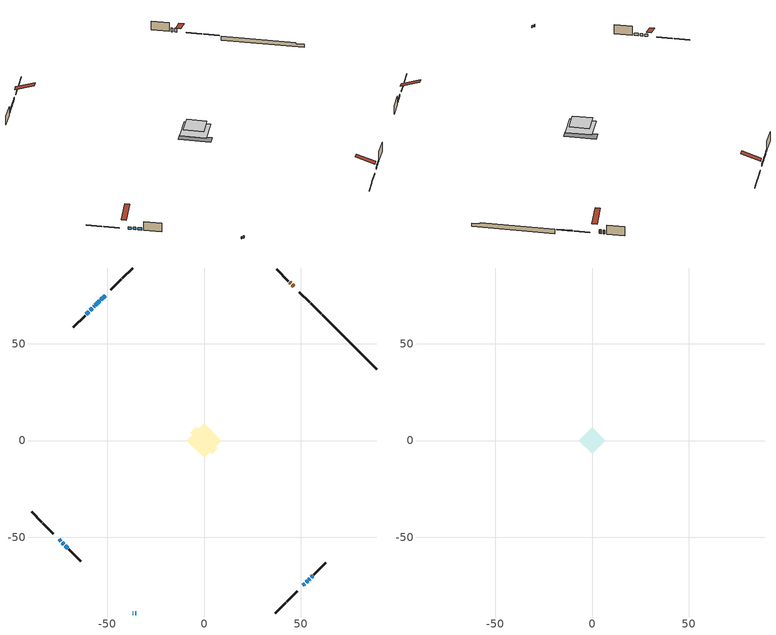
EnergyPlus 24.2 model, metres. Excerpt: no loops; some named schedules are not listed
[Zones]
conditioned space
 floor outside (Floor1 construction): -3.57,0 0,3.57 3.57,0 0,-3.57 z0.31
 floor adiabatic (AdiabaticFloorConstruction): -8.96,0 0,8.96 8.96,0 0,-8.96 z2.75
 floor foundation (Slab1 construction): -7,3.91 -3.91,7 7,-3.91 3.91,-7 z-1.98
 wall outside (RimJoist1 construction): 36.95,-89.2 42.2,-83.94 / -89.2,-36.95 -83.94,-42.2 / -36.95,89.2 -42.2,83.94 / 60.52,65.62 55.27,70.87 z0.31:0.61
 wall outside (RimJoist2 construction): 42.86,-83.29 48.11,-78.04 / -83.29,-42.86 -78.04,-48.11 / -42.86,83.29 -48.11,78.04 / 54.61,71.53 49.36,76.78 z0.31:0.61
 wall outside (AdiabaticWallConstruction 1): 46.3,79.85 45.59,80.56 / 44.93,81.21 44.35,81.8 z0.31:2.34
 wall outside (AdiabaticWallConstruction): -36.95,-89.2 -36.56,-89.2 / -51.17,74.97 -53.33,72.82 / -53.99,72.16 -56.14,70.01 / -74.97,-51.17 -74.02,-52.13 / -73.36,-52.78 -72.45,-53.7 / -71.79,-54.35 -70.54,-55.61 / -56.79,69.35 -57.04,69.1 / -35.63,-89.2 -35.07,-89.2 / 51.17,-74.97 52.09,-74.06 / 52.74,-73.4 53.55,-72.59 / 54.21,-71.94 54.72,-71.42 / 55.38,-70.77 56.14,-70.01 / -57.7,68.44 -58.82,67.33 / -59.47,66.67 -60.88,65.27 z0.31:1.53
 wall outside (Wall1 construction): 56.79,-69.35 62.88,-63.26 / -69.88,-56.26 -63.79,-62.35 / -61.53,64.61 -67.62,58.52 / 43.69,82.45 37.6,88.54 z0.31:5.19
 wall foundation (FoundationWall1 construction): 61.18,64.96,-1.98 61.18,64.96,0.31 86.4,39.75,0.31 86.4,39.75,-0.22 89.2,36.95,-0.22 89.2,36.95,-1.98
 window (WindowConstruction 11): -36.95,-89.2 -36.56,-89.2 z0.31:1.53
 window (WindowConstruction 6): -51.17,74.97 -53.33,72.82 z0.31:1.53
 window (WindowConstruction 7): -53.99,72.16 -56.14,70.01 z0.31:1.53
 window (WindowConstruction 8): -74.97,-51.17 -74.02,-52.13 z0.31:1.53
 window (WindowConstruction 9): -73.36,-52.78 -72.45,-53.7 z0.31:1.53
 window (WindowConstruction 10): -71.79,-54.36 -70.54,-55.61 z0.31:1.53
 window (WindowConstruction 13): -56.8,69.35 -57.04,69.1 z0.31:1.53
 window (WindowConstruction 12): -35.63,-89.2 -35.07,-89.2 z0.31:1.53
 window (WindowConstruction): 51.17,-74.97 52.09,-74.06 z0.31:1.53
 window (WindowConstruction 1): 52.75,-73.4 53.55,-72.59 z0.31:1.53
 window (WindowConstruction 2): 54.21,-71.94 54.72,-71.42 z0.31:1.53
 window (WindowConstruction 3): 55.38,-70.77 56.14,-70.01 z0.31:1.53
 window (WindowConstruction 4): -57.7,68.44 -58.82,67.33 z0.31:1.53
 window (WindowConstruction 5): -59.47,66.67 -60.88,65.27 z0.31:1.53
 door (Door): 46.3,79.85 45.59,80.55 z0.31:2.34
 door (Door 1): 44.93,81.21 44.35,81.79 z0.31:2.34
 ceiling adiabatic (AdiabaticFloorConstruction): 0,-8.96 8.96,0 0,8.96 -8.96,0 z2.75
attic - vented
 floor to conditioned space (Floor2 construction Reversed): -6.82,0 0,6.82 6.82,0 0,-6.82 z5.19
 roof outside (Roof1 construction): 50.52,-75.63,5.19 43.88,-68.99,8.32 42.12,-70.74,8.32 48.77,-77.38,5.19; -75.63,-50.52,5.19 -68.99,-43.88,8.32 -70.74,-42.12,8.32 -77.38,-48.77,5.19; -50.52,75.63,5.19 -43.88,68.99,8.32 -42.12,70.74,8.32 -48.77,77.38,5.19; 46.95,79.19,5.19 40.31,72.55,8.32 42.06,70.8,8.32 48.7,77.44,5.19
[Building]
Building 1: Terrain=Suburbs
[Site:Location]
Toronto City Centre_ON: Latitude {deg}=43.63; Longitude {deg}=-79.39; Time Zone {hr}=-5; Elevation {m}=77; Keep Site Location Information=Yes
[Site:GroundTemperature:Shallow]
5.01852, 3.26908, 3.12898, 3.95918, 7.29196, 10.6092, 13.4851, 15.3069, 15.4617, 13.9799, 11.1774, 7.9619
[Site:WaterMainsTemperature]
Calculation Method=Schedule; Temperature Schedule=mains temperature schedule
[Material] Roughness=Rough; Thermal Absorptance=0.9
Name | Thickness {m} | Conductivity {W/m-K} | Density {kg/m3} | Specific Heat {J/kg-K} | Solar Absorptance | Visible Absorptance
asphalt or fiberglass shingles | 0.00635 | 0.162714 | 1121.4 | 1465.45 | 0.4 | 0.4
ceiling loosefill ins | 0.169333 | 0.0480833 | 16.02 | 1046.75 | 0.7 | 0.7
ceiling stud and cavity | 0.1397 | 0.505323 | 65.682 | 1177.47 | 0.7 | 0.7
concrete 4.0 in. | 0.1016 | 1.803125 | 2242.8 | 837.4 | 0.7 | 0.7
concrete 8.0 in. | 0.2032 | 1.803125 | 2242.8 | 837.4 | 0.7 | 0.7
door material | 0.04445 | 0.053851 | 512.64 | 1214.23 | 0.7 | 0.7
door material 1 | 0.04445 | 0.188738 | 512.64 | 1214.23 | 0.7 | 0.7
exterior vertical ins | 0.00196271 | 0.029427 | 32.04 | 1214.23 | 0.7 | 0.7
floor covering | 0.0127 | 0.0433444 | 54.468 | 1339.84 | 0.6 | 0.6
floor rigid ins; rim joist rigid ins 1 | 0.103632 | 0.029427 | 32.04 | 1214.23 | 0.7 | 0.7
floor rigid ins 1; wall rigid ins 1 | 0.512978 | 0.029427 | 32.04 | 1214.23 | 0.7 | 0.7
floor stud and cavity | 0.1397 | 0.212021 | 92.3553 | 1139.71 | 0.7 | 0.7
floor stud and cavity 1 | 0.1397 | 1.75129 | 37.0049 | 1207.88 | 0.7 | 0.7
furniture material conditioned space 1 | 0.1524 | 0.115458 | 640.8 | 1214.23 | 0.6 | 0.6
gypsum board | 0.0127 | 0.160291 | 801 | 837.4 | 0.6 | 0.6
gypsum board 1 | 0.0127 | 0.160291 | 801 | 837.4 | 0.7 | 0.7
osb sheathing 0.5 in. | 0.0127 | 0.115458 | 512.64 | 1214.23 | 0.7 | 0.7
osb sheathing 0.75 in. | 0.01905 | 0.115458 | 512.64 | 1214.23 | 0.7 | 0.7
osb sheathing 2.0 in. | 0.0508 | 0.115458 | 512.64 | 1214.23 | 0.7 | 0.7
rim joist rigid ins; wall rigid ins | 0.051816 | 0.029427 | 32.04 | 1214.23 | 0.7 | 0.7
rim joist stud and cavity | 0.0508 | 0.0405436 | 125.044 | 1163.47 | 0.6 | 0.6
rim joist stud and cavity 1 | 0.0508 | 0.284013 | 125.044 | 1163.47 | 0.6 | 0.6
wall stud and cavity | 0.1397 | 0.104807 | 139.0536 | 1170.24 | 0.7 | 0.7
wall stud and cavity 1 | 0.0889 | 0.380278 | 52.3479 | 1209.89 | 0.7 | 0.7
wall stud and cavity 2 | 0.0889 | 0.391764 | 83.0341 | 1211.67 | 0.7 | 0.7
wood siding | 0.0254 | 0.102417 | 544.68 | 1172.36 | 0.4 | 0.4
wood siding 1; wood siding 2; wood siding 3 | 0.0254 | 0.102417 | 544.68 | 1172.36 | 0.7 | 0.7
[WindowMaterial:SimpleGlazingSystem]
Name | U-Factor {W/m2-K} | Solar Heat Gain Coefficient
WindowMaterial | 2.963916 | 0.63
WindowMaterial 1 | 2.9236 | 0.66
WindowMaterial 10 | 2.992306 | 0.59
WindowMaterial 11 | 3.02126 | 0.58
WindowMaterial 12 | 3.07861 | 0.49
WindowMaterial 2 | 2.95313 | 0.63
WindowMaterial 3 | 2.95767 | 0.64
WindowMaterial 4 | 2.90941 | 0.68
WindowMaterial 5 | 2.93155 | 0.66
WindowMaterial 6 | 2.88499 | 0.7
WindowMaterial 7 | 2.88329 | 0.7
WindowMaterial 8 | 2.91622 | 0.67
WindowMaterial 9 | 2.904297 | 0.68
[Construction]
AdiabaticFloorConstruction: floor stud and cavity 1, floor rigid ins 1, osb sheathing 0.75 in., floor covering
AdiabaticWallConstruction: wood siding 2, wall rigid ins 1, wall stud and cavity 1, gypsum board
AdiabaticWallConstruction 1: wood siding 3, wall rigid ins 1, wall stud and cavity 1, gypsum board
Door: door material
Door 1: door material 1
Floor1 construction: floor stud and cavity, floor rigid ins, osb sheathing 0.75 in., floor covering
Floor2 construction Reversed: gypsum board, ceiling stud and cavity, ceiling loosefill ins
FoundationWall1 construction: concrete 8.0 in., gypsum board 1
furniture construction conditioned space 1: furniture material conditioned space 1
PartitionWallConstruction: gypsum board, wall stud and cavity 2, gypsum board
RimJoist1 construction: wood siding 1, rim joist rigid ins, osb sheathing 2.0 in., rim joist stud and cavity
RimJoist2 construction: wood siding 1, rim joist rigid ins 1, osb sheathing 2.0 in., rim joist stud and cavity 1
Roof1 construction: asphalt or fiberglass shingles
Slab1 construction: concrete 4.0 in.
Wall1 construction: wood siding, wall rigid ins, osb sheathing 0.5 in., wall stud and cavity, gypsum board
WindowConstruction; WindowConstruction 9: WindowMaterial
WindowConstruction 1: WindowMaterial 1
WindowConstruction 10: WindowMaterial 9
WindowConstruction 11: WindowMaterial 10
WindowConstruction 12: WindowMaterial 11
WindowConstruction 13: WindowMaterial 12
WindowConstruction 2: WindowMaterial 2
WindowConstruction 3: WindowMaterial 3
WindowConstruction 4: WindowMaterial 4
WindowConstruction 5: WindowMaterial 5
WindowConstruction 6: WindowMaterial 6
WindowConstruction 7: WindowMaterial 7
WindowConstruction 8: WindowMaterial 8
[Zone] Multiplier=1; Part of Total Floor Area=Yes
Name | Volume {m3}
attic - vented | 47.2686
conditioned space | 594.8
[Space]
Name | Zone | Volume {m3}
attic - vented 1 | attic - vented | 47.2686
conditioned space 1 | conditioned space | 594.8
[ZoneInfiltration:EffectiveLeakageArea]
infil attic - vented 1: Zone or Space=attic - vented 1; Schedule=Always On Discrete; Effective Air Leakage Area {cm2}=3915.79; Stack Coefficient=0.000217723; Wind Coefficient=9.96948e-06
[ZoneMixing]
whole house fan mix: Zone or Space=attic - vented; Schedule=Always On Continuous; Design Flow Rate Calculation Method=Flow/Zone; Design Flow Rate {m3/s}=0; Source Zone or Space=conditioned space
[SurfaceProperty:ExposedFoundationPerimeter]
Slab1: Exposed Perimeter Calculation Method=TotalExposedPerimeter; Total Exposed Perimeter {m}=39.623
[InternalMass] Zone or ZoneList=conditioned space; Space or SpaceList=conditioned space 1
Name | Construction | Surface Area {m2}
furniture mass conditioned space 1 | furniture construction conditioned space 1 | 101.4
partition wall mass | PartitionWallConstruction | 253.5
[Lights]
interior lighting: Zone or ZoneList or Space or SpaceList=conditioned space 1; Schedule=interior lighting schedule; Design Level Calculation Method=LightingLevel; Lighting Level {W}=343.2; Return Air Fraction=0; Fraction Radiant=0.6; Fraction Visible=0.2; Fraction Replaceable=1
[People]
occupants: Zone or ZoneList or Space or SpaceList=conditioned space 1; Number of People Schedule=occupants schedule; Number of People Calculation Method=People; Number of People=3; Fraction Radiant=0.314171; Sensible Heat Fraction=0.56303; Activity Level Schedule=occupants activity schedule; Carbon Dioxide Generation Rate {m3/s-W}=0; Enable ASHRAE 55 Comfort Warnings=No; Mean Radiant Temperature Calculation Type=EnclosureAveraged
[ElectricEquipment] Zone or ZoneList or Space or SpaceList=conditioned space 1; Design Level Calculation Method=EquipmentLevel
Name | Schedule | Design Level {W} | Fraction Latent | Fraction Radiant | Fraction Lost
clothes dryer | clothes dryer schedule | 140.772 | 0.015 | 0.081 | 0.85
clothes washer | clothes washer schedule | 32.1985 | 0.03 | 0.162 | 0.7
cooking range | cooking range schedule | 215.147 | 0.08 | 0.432 | 0.2
dishwasher | dishwasher schedule | 66.8632 | 0.3 | 0.18 | 0.4
fridge | fridge schedule | 72.9452 | 0 | 0.6 | 0
mech vent bath fan 0 | mech vent bath fan 0 schedule | 50.2 | 0 | 0 | 1
mech vent bath fan 1 | mech vent bath fan 1 schedule | 50.2 | 0 | 0 | 1
mech vent bath fan 2 | mech vent bath fan 2 schedule | 50.2 | 0 | 0 | 1
mech vent bath fan 3 | mech vent bath fan 3 schedule | 50.2 | 0 | 0 | 1
mech vent house fan | mech vent house fan schedule | 0 | 0 | 0 | 1
mech vent house fan cfis | mech vent house fan cfis schedule | 0 | 0 | 0 | 0
mech vent range fan 0 | mech vent range fan 0 schedule | 57 | 0 | 0 | 1
misc plug loads | misc plug loads schedule | 494.7 | 0.045 | 0.513 | 0.1
whole house fan | Always On Discrete | 0 | 0 | 0 | 1
[OtherEquipment] Zone or ZoneList or Space or SpaceList=conditioned space 1; Design Level Calculation Method=EquipmentLevel
Name | Fuel Type | Schedule | Design Level {W} | Fraction Latent | Fraction Radiant | Fraction Lost
clothes dryer 1 | Electricity | clothes dryer schedule | 0 | 0.015 | 0.081 | 0.85
cooking range 1 | Electricity | cooking range schedule | 0 | 0.08 | 0.432 | 0.2
general water use latent | None | general water use schedule | 62.594 | 1 | 0 | 0
general water use sensible | None | general water use schedule | -61.6891 | 0 | 0.6 | 0
mech vent house fan latent load | None | Always On Discrete | 0 | 1 | 0 | 0
mech vent house fan sensible load | None | Always On Discrete | 0 | 0 | 0 | 0
water heater energy adjustment1 | NaturalGas | Always On Discrete | 0.01 | 0 | 0 | 1
[ZoneInfiltration:DesignFlowRate] Zone or ZoneList or Space or SpaceList=conditioned space 1; Schedule=Always On Discrete; Design Flow Rate Calculation Method=Flow/Zone; Design Flow Rate {m3/s}=0
infil flow; natural vent flow; whole house fan flow
[AvailabilityManager:Scheduled]
furnace airloop Availability Manager: Schedule=Always On Discrete
[Foundation:Kiva]
Foundation Kiva 1: Initial Indoor Air Temperature {C}=18; Wall Height Above Grade {m}=0.309982; Wall Depth Below Slab {m}=0.2032; Custom Block Material Name 1=exterior vertical ins; Custom Block Depth 1 {m}=2.28999; Custom Block X Position 1 {m}=0.2159; Custom Block Z Position 1 {m}=0
[Foundation:Kiva:Settings]
Soil Conductivity {W/m-K}=0.849921; Soil Density {kg/m3}=1842.3; Soil Specific Heat {J/kg-K}=418.7; Ground Solar Absorptivity=0.9; Ground Thermal Absorptivity=0.9; Ground Surface Roughness {m}=0.03; Far-Field Width {m}=40; Deep-Ground Boundary Condition=ZeroFlux; Deep-Ground Depth {m}=40; Minimum Cell Dimension {m}=0.2; Maximum Cell Growth Coefficient=3; Simulation Timestep=Timestep
[Exterior:Lights]
exterior lighting: Schedule=exterior lighting schedule; Design Level {W}=75.6
[EnergyManagementSystem:GlobalVariable]
furnace_airloop_Fan_RTF
infil_program_Qfan
infil_program_Qinf
natural_vent_program_Qnv
natural_vent_program_Qwhf
[EnergyManagementSystem:Sensor]
Name | Output:Variable or Output:Meter Index Key | Output:Variable or Output:Meter
airflow_gain | infil flow | Infiltration Sensible Heat Gain Energy
airflow_gain_1 | natural vent flow | Infiltration Sensible Heat Gain Energy
airflow_gain_2 | whole house fan flow | Infiltration Sensible Heat Gain Energy
airflow_loss | infil flow | Infiltration Sensible Heat Loss Energy
airflow_loss_1 | natural vent flow | Infiltration Sensible Heat Loss Energy
airflow_loss_2 | whole house fan flow | Infiltration Sensible Heat Loss Energy
clg_load_cond |  | Cooling:EnergyTransfer:Zone:CONDITIONED SPACE
clg_sp_s; clg_sp_s_1 | cooling setpoint | Schedule Value
clothes_dryer_exhaust_0_sch_s | clothes dryer exhaust 0 schedule | Schedule Value
cool_season | cooling season schedule | Schedule Value
htg_load_cond |  | Heating:EnergyTransfer:Zone:CONDITIONED SPACE
htg_sp_s; htg_sp_s_1 | heating setpoint | Schedule Value
ig_ee_conv | clothes dryer | Electric Equipment Convective Heating Energy
ig_ee_conv_2 | cooking range | Electric Equipment Convective Heating Energy
ig_ee_conv_4 | fridge | Electric Equipment Convective Heating Energy
ig_ee_conv_5 | misc plug loads | Electric Equipment Convective Heating Energy
ig_ee_conv_6 | whole house fan | Electric Equipment Convective Heating Energy
ig_ee_rad | clothes dryer | Electric Equipment Radiant Heating Energy
ig_ee_rad_2 | cooking range | Electric Equipment Radiant Heating Energy
ig_ee_rad_4 | fridge | Electric Equipment Radiant Heating Energy
ig_ee_rad_5 | misc plug loads | Electric Equipment Radiant Heating Energy
ig_ee_rad_6 | whole house fan | Electric Equipment Radiant Heating Energy
ig_lgt_conv | interior lighting | Lights Convective Heating Energy
ig_lgt_rad | interior lighting | Lights Radiant Heating Energy
ig_lgt_vis | interior lighting | Lights Visible Radiation Heating Energy
ig_oe_conv | clothes dryer 1 | Other Equipment Convective Heating Energy
ig_oe_conv_1 | cooking range 1 | Other Equipment Convective Heating Energy
ig_oe_conv_2 | general water use latent | Other Equipment Convective Heating Energy
ig_oe_conv_3 | general water use sensible | Other Equipment Convective Heating Energy
ig_oe_conv_4 | water heater energy adjustment1 | Other Equipment Convective Heating Energy
ig_oe_rad | clothes dryer 1 | Other Equipment Radiant Heating Energy
ig_oe_rad_1 | cooking range 1 | Other Equipment Radiant Heating Energy
ig_oe_rad_2 | general water use latent | Other Equipment Radiant Heating Energy
ig_oe_rad_3 | general water use sensible | Other Equipment Radiant Heating Energy
ig_oe_rad_4 | water heater energy adjustment1 | Other Equipment Radiant Heating Energy
ig_ppl_conv | occupants | People Convective Heating Energy
ig_ppl_rad | occupants | People Radiant Heating Energy
im_conv | furniture mass conditioned space 1 | Surface Inside Face Convection Heat Gain Energy
im_conv_1 | partition wall mass | Surface Inside Face Convection Heat Gain Energy
im_ig | furniture mass conditioned space 1 | Surface Inside Face Internal Gains Radiation Heat Gain Energy
im_ig_1 | partition wall mass | Surface Inside Face Internal Gains Radiation Heat Gain Energy
im_lgt | furniture mass conditioned space 1 | Surface Inside Face Lights Radiation Heat Gain Energy
im_lgt_1 | partition wall mass | Surface Inside Face Lights Radiation Heat Gain Energy
im_sol | furniture mass conditioned space 1 | Surface Inside Face Solar Radiation Heat Gain Energy
im_sol_1 | partition wall mass | Surface Inside Face Solar Radiation Heat Gain Energy
im_surf | furniture mass conditioned space 1 | Surface Inside Face Net Surface Thermal Radiation Heat Gain Energy
im_surf_1 | partition wall mass | Surface Inside Face Net Surface Thermal Radiation Heat Gain Energy
mech_vent_bath_fan_0_sch_s | mech vent bath fan 0 schedule | Schedule Value
mech_vent_bath_fan_1_sch_s | mech vent bath fan 1 schedule | Schedule Value
mech_vent_bath_fan_2_sch_s | mech vent bath fan 2 schedule | Schedule Value
mech_vent_bath_fan_3_sch_s | mech vent bath fan 3 schedule | Schedule Value
mech_vent_range_fan_0_sch_s | mech vent range fan 0 schedule | Schedule Value
mv_conv | mech vent bath fan 0 | Electric Equipment Convective Heating Energy
mv_conv_1 | mech vent bath fan 1 | Electric Equipment Convective Heating Energy
mv_conv_2 | mech vent bath fan 2 | Electric Equipment Convective Heating Energy
mv_conv_3 | mech vent bath fan 3 | Electric Equipment Convective Heating Energy
mv_conv_4 | mech vent house fan | Electric Equipment Convective Heating Energy
mv_conv_5 | mech vent house fan cfis | Electric Equipment Convective Heating Energy
mv_conv_6 | mech vent range fan 0 | Electric Equipment Convective Heating Energy
mv_conv_7 | mech vent house fan latent load | Other Equipment Convective Heating Energy
mv_conv_8 | mech vent house fan sensible load | Other Equipment Convective Heating Energy
mv_rad | mech vent bath fan 0 | Electric Equipment Radiant Heating Energy
mv_rad_1 | mech vent bath fan 1 | Electric Equipment Radiant Heating Energy
mv_rad_2 | mech vent bath fan 2 | Electric Equipment Radiant Heating Energy
mv_rad_3 | mech vent bath fan 3 | Electric Equipment Radiant Heating Energy
mv_rad_4 | mech vent house fan | Electric Equipment Radiant Heating Energy
mv_rad_5 | mech vent house fan cfis | Electric Equipment Radiant Heating Energy
mv_rad_6 | mech vent range fan 0 | Electric Equipment Radiant Heating Energy
mv_rad_7 | mech vent house fan latent load | Other Equipment Radiant Heating Energy
mv_rad_8 | mech vent house fan sensible load | Other Equipment Radiant Heating Energy
natural_vent_s | natural vent schedule | Schedule Value
out_pb_s |  | Site Outdoor Air Barometric Pressure
out_wt_s |  | Site Outdoor Air Humidity Ratio
site_vw_s |  | Site Wind Speed
ss_back_out | Window1 | Surface Window Shortwave from Zone Back Out Window Heat Transfer Rate
ss_back_out_1 | Window11 | Surface Window Shortwave from Zone Back Out Window Heat Transfer Rate
ss_back_out_10 | Window6 | Surface Window Shortwave from Zone Back Out Window Heat Transfer Rate
ss_back_out_11 | Window7 | Surface Window Shortwave from Zone Back Out Window Heat Transfer Rate
ss_back_out_12 | Window8 | Surface Window Shortwave from Zone Back Out Window Heat Transfer Rate
ss_back_out_13 | Window9 | Surface Window Shortwave from Zone Back Out Window Heat Transfer Rate
ss_back_out_2 | Window12 | Surface Window Shortwave from Zone Back Out Window Heat Transfer Rate
ss_back_out_3 | Window13 | Surface Window Shortwave from Zone Back Out Window Heat Transfer Rate
ss_back_out_4 | Window14 | Surface Window Shortwave from Zone Back Out Window Heat Transfer Rate
ss_back_out_5 | Window16 | Surface Window Shortwave from Zone Back Out Window Heat Transfer Rate
ss_back_out_6 | Window17 | Surface Window Shortwave from Zone Back Out Window Heat Transfer Rate
ss_back_out_7 | Window2 | Surface Window Shortwave from Zone Back Out Window Heat Transfer Rate
ss_back_out_8 | Window3 | Surface Window Shortwave from Zone Back Out Window Heat Transfer Rate
ss_back_out_9 | Window5 | Surface Window Shortwave from Zone Back Out Window Heat Transfer Rate
ss_conv | Door1 | Surface Inside Face Convection Heat Gain Energy
ss_conv_1 | Door2 | Surface Inside Face Convection Heat Gain Energy
ss_conv_10 | Window3 | Surface Inside Face Convection Heat Gain Energy
ss_conv_11 | Window5 | Surface Inside Face Convection Heat Gain Energy
ss_conv_12 | Window6 | Surface Inside Face Convection Heat Gain Energy
ss_conv_13 | Window7 | Surface Inside Face Convection Heat Gain Energy
ss_conv_14 | Window8 | Surface Inside Face Convection Heat Gain Energy
ss_conv_15 | Window9 | Surface Inside Face Convection Heat Gain Energy
ss_conv_2 | Window1 | Surface Inside Face Convection Heat Gain Energy
ss_conv_3 | Window11 | Surface Inside Face Convection Heat Gain Energy
ss_conv_4 | Window12 | Surface Inside Face Convection Heat Gain Energy
ss_conv_5 | Window13 | Surface Inside Face Convection Heat Gain Energy
ss_conv_6 | Window14 | Surface Inside Face Convection Heat Gain Energy
ss_conv_7 | Window16 | Surface Inside Face Convection Heat Gain Energy
ss_conv_8 | Window17 | Surface Inside Face Convection Heat Gain Energy
ss_conv_9 | Window2 | Surface Inside Face Convection Heat Gain Energy
ss_ig | Door1 | Surface Inside Face Internal Gains Radiation Heat Gain Energy
ss_ig_1 | Door2 | Surface Inside Face Internal Gains Radiation Heat Gain Energy
ss_ig_10 | Window3 | Surface Inside Face Internal Gains Radiation Heat Gain Energy
ss_ig_11 | Window5 | Surface Inside Face Internal Gains Radiation Heat Gain Energy
ss_ig_12 | Window6 | Surface Inside Face Internal Gains Radiation Heat Gain Energy
ss_ig_13 | Window7 | Surface Inside Face Internal Gains Radiation Heat Gain Energy
ss_ig_14 | Window8 | Surface Inside Face Internal Gains Radiation Heat Gain Energy
ss_ig_15 | Window9 | Surface Inside Face Internal Gains Radiation Heat Gain Energy
ss_ig_2 | Window1 | Surface Inside Face Internal Gains Radiation Heat Gain Energy
ss_ig_3 | Window11 | Surface Inside Face Internal Gains Radiation Heat Gain Energy
ss_ig_4 | Window12 | Surface Inside Face Internal Gains Radiation Heat Gain Energy
ss_ig_5 | Window13 | Surface Inside Face Internal Gains Radiation Heat Gain Energy
ss_ig_6 | Window14 | Surface Inside Face Internal Gains Radiation Heat Gain Energy
ss_ig_7 | Window16 | Surface Inside Face Internal Gains Radiation Heat Gain Energy
ss_ig_8 | Window17 | Surface Inside Face Internal Gains Radiation Heat Gain Energy
ss_ig_9 | Window2 | Surface Inside Face Internal Gains Radiation Heat Gain Energy
ss_lgt | Door1 | Surface Inside Face Lights Radiation Heat Gain Energy
ss_lgt_1 | Door2 | Surface Inside Face Lights Radiation Heat Gain Energy
ss_sol | Door1 | Surface Inside Face Solar Radiation Heat Gain Energy
ss_sol_1 | Door2 | Surface Inside Face Solar Radiation Heat Gain Energy
ss_surf | Door1 | Surface Inside Face Net Surface Thermal Radiation Heat Gain Energy
ss_surf_1 | Door2 | Surface Inside Face Net Surface Thermal Radiation Heat Gain Energy
ss_surf_10 | Window3 | Surface Inside Face Net Surface Thermal Radiation Heat Gain Energy
ss_surf_11 | Window5 | Surface Inside Face Net Surface Thermal Radiation Heat Gain Energy
ss_surf_12 | Window6 | Surface Inside Face Net Surface Thermal Radiation Heat Gain Energy
ss_surf_13 | Window7 | Surface Inside Face Net Surface Thermal Radiation Heat Gain Energy
ss_surf_14 | Window8 | Surface Inside Face Net Surface Thermal Radiation Heat Gain Energy
ss_surf_15 | Window9 | Surface Inside Face Net Surface Thermal Radiation Heat Gain Energy
ss_surf_2 | Window1 | Surface Inside Face Net Surface Thermal Radiation Heat Gain Energy
ss_surf_3 | Window11 | Surface Inside Face Net Surface Thermal Radiation Heat Gain Energy
ss_surf_4 | Window12 | Surface Inside Face Net Surface Thermal Radiation Heat Gain Energy
ss_surf_5 | Window13 | Surface Inside Face Net Surface Thermal Radiation Heat Gain Energy
ss_surf_6 | Window14 | Surface Inside Face Net Surface Thermal Radiation Heat Gain Energy
ss_surf_7 | Window16 | Surface Inside Face Net Surface Thermal Radiation Heat Gain Energy
ss_surf_8 | Window17 | Surface Inside Face Net Surface Thermal Radiation Heat Gain Energy
ss_surf_9 | Window2 | Surface Inside Face Net Surface Thermal Radiation Heat Gain Energy
ss_trans_in | Window1 | Surface Window Transmitted Solar Radiation Rate
ss_trans_in_1 | Window11 | Surface Window Transmitted Solar Radiation Rate
ss_trans_in_10 | Window6 | Surface Window Transmitted Solar Radiation Rate
ss_trans_in_11 | Window7 | Surface Window Transmitted Solar Radiation Rate
ss_trans_in_12 | Window8 | Surface Window Transmitted Solar Radiation Rate
ss_trans_in_13 | Window9 | Surface Window Transmitted Solar Radiation Rate
ss_trans_in_2 | Window12 | Surface Window Transmitted Solar Radiation Rate
ss_trans_in_3 | Window13 | Surface Window Transmitted Solar Radiation Rate
ss_trans_in_4 | Window14 | Surface Window Transmitted Solar Radiation Rate
ss_trans_in_5 | Window16 | Surface Window Transmitted Solar Radiation Rate
ss_trans_in_6 | Window17 | Surface Window Transmitted Solar Radiation Rate
ss_trans_in_7 | Window2 | Surface Window Transmitted Solar Radiation Rate
ss_trans_in_8 | Window3 | Surface Window Transmitted Solar Radiation Rate
ss_trans_in_9 | Window5 | Surface Window Transmitted Solar Radiation Rate
ss_trans_out | Window1 | Surface Inside Face Initial Transmitted Diffuse Transmitted Out Window Solar Radiation Rate
